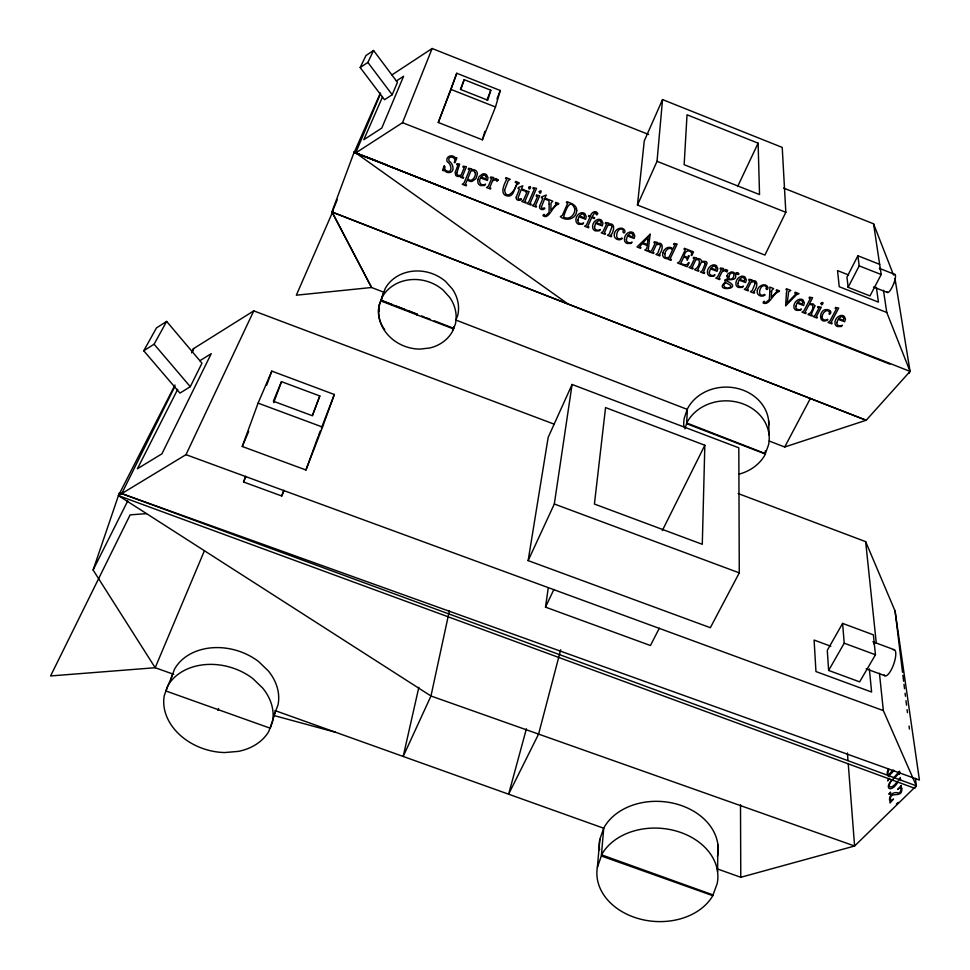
<?xml version="1.0" encoding="UTF-8"?>
<svg xmlns="http://www.w3.org/2000/svg" width="970" height="970" viewBox="0 0 970 970"><rect width="100%" height="100%" fill="white"/><g stroke="black" fill="none" stroke-linecap="round" stroke-linejoin="round"><path stroke-width="1.45" d="M717.57 871.654L717.873 844.421M717.436 856.401A59.522 45.832 4.5 0 0 674.95 803.621A59.522 45.832 4.5 0 0 603.837 827.895L599.812 839.353L597.387 867.216A60.589 46.257 4.6 0 0 640.915 919.269A60.589 46.257 4.6 0 0 712.623 896.001L717.133 883.743A60.564 46.245 4.6 0 0 673.895 830.417A60.564 46.245 4.6 0 0 601.545 854.837L712.768 894.825M704.838 445.254L702.292 544.303L594.416 504.048L605.559 407.594L704.838 445.254L662.304 530.614M684.881 428.885L686.614 423.696L687.39 409.437L455.706 319.979M354.244 152.375L380.313 93.168M899.02 771.671L893.273 778.413M597.387 867.216L601.351 855.989L603.716 828.235L274.922 710.549M637.46 205.046L657.029 161.323L662.534 99.583L782.22 147.416L785.833 212.285L764.918 255.074L637.46 205.046L644.262 140.905L662.534 99.583M659.309 628.208L650.446 645.523L545.504 607.135L548.292 587.687M528.141 560.611L554.319 504.012L572.082 384.472L738.813 447.825L739.273 572.87L710.343 627.699L528.141 560.611L548.171 437.373L572.082 384.472M449.437 610.554L430.971 695.999L403.193 756.491L418.834 687.318M560.684 649.767L538.58 734.108L508.619 794.187L526.407 728.797M495.476 106.991L500.302 90.513L456.761 73.271L438.282 122.487L482.381 139.813L495.476 106.991L451.026 89.434L456.761 73.271M482.381 139.813L484.903 131.314M490.82 90.21L487.777 100.213L460.798 89.555L464.193 79.673L490.82 90.21L486.976 99.922M417.1 315.298L417.403 314.316L381.004 300.276M453.827 326.538L452.59 330.43L454.069 326.72L453.475 328.915L380.798 300.894L383.829 292.237M172.757 674.017L165.882 690.979L270.109 728.167L275.698 710.864L273.892 715.508L335.499 732.265M173.727 674.332L155.188 667.736L93.108 570.008L119.407 492.76L916.335 785.845L914.783 788.319L118.437 495.609L175 385.005M192.63 351.443L193.612 348.594L253.764 310.873L554.04 424.12M170.659 679.958L174.442 669.288A55.181 43.238 16.8 0 1 258.65 661.601L268.472 671.094A55.181 43.238 16.8 0 1 277.99 705.008L276.159 709.688M765.306 450.856L765.294 454.312A43.08 37.284 0.9 0 1 738.619 474.269M322.525 427.079L334.347 394.499L271.806 371.11L258.081 403.132L242.257 446.491L305.962 469.989L322.525 427.079L258.081 403.132M217.898 710.343L218.577 708.488M305.962 469.989L318.111 436.573M266.617 385.284L271.806 371.11M283.907 490.359L281.749 495.997L243.555 481.993L245.64 476.318M273.734 402.659L281.494 381.646L319.809 395.966L312.388 415.742L273.358 401.216L281.494 381.646M384.181 292.37L371.558 287.496L331.886 211.969L354.268 151.841L568.105 304.059M332.092 212.357L337.342 199.505M281.749 495.997L283.822 490.468M312.376 415.439L319.809 395.966M386.351 165.021L455.609 192.315M438.282 122.487L451.026 89.434M318.657 435.166L320.27 430.959M321.361 428.158L334.347 394.499M460.411 89.41L464.193 79.673M380.967 300.385L379.767 303.477A39.224 34.629 17.4 0 0 379.112 311.249M270.484 727.003L268.666 731.671A55.811 43.505 16.7 0 1 238.402 751.374L224.652 752.55A55.811 43.505 16.7 0 1 164.221 695.817L167.567 686.202A55.86 43.529 16.7 0 1 252.782 678.527L262.724 688.106A55.86 43.529 16.7 0 1 272.424 722.262L270.109 728.167M496.943 98.94L500.302 90.513M456.337 318.887L457.731 315.395A38.97 34.471 17.5 0 0 452.214 288.805L445.582 281.458A38.97 34.471 17.5 0 0 385.236 288.49L382.059 296.929A38.97 34.471 17.5 0 0 381.574 299.9M354.268 151.841L355.541 153.042L402.526 122.693L432.135 48.5L648.627 134.478M243.555 481.993L245.81 476.512M380.604 93.399L355.687 152.945L375.511 160.402M204.294 551.021L155.188 667.736L50.585 675.944L130.125 514.864L146.494 513.639M242.257 446.491L248.684 431.432M392.195 94.721L397.457 82.353L373.559 50.476L365.969 55.52L360.173 67.536L384.508 99.74L392.195 94.721L367.885 62.432L373.559 50.476M333.11 210.878L296.323 295.195L371.558 287.496L332.189 212.09L866.186 420.265L910.066 371.389L895.031 278.827L895.359 283.325M382.471 96.976L363.798 139.716L381.768 128.088L403.605 76.242L396.354 80.995M889.017 769.622L888.302 771.186A4.983 2.219 -59.8 0 0 887.841 773.854L888.023 775.26L893.273 770.034M915.437 778.376L916.335 785.845L854.594 846.01L430.971 695.999L118.437 495.609L185.998 454.663L253.764 310.873M737.636 186.519L758.116 143.172L687.027 114.787L684.153 164.706L759.534 194.57L758.116 143.172M545.504 607.135L553.87 589.505M174.806 386.545L121.735 493.609L919.414 780.038L895.092 611.076L865.652 541.648L738.182 493.56M190.29 386.69L201.954 363.204L166.658 321.422L156.497 327.884L143.742 350.776L179.959 393.092L190.29 386.69L154.097 344.217L166.658 321.422M93.108 570.008L127.749 500.92M177.692 389.309L137.4 468.777L161.905 453.851L211.242 353.65L199.929 360.707M879.669 264.361L857.904 255.777L846.955 277.068L848.12 287.326L869.993 295.911L881.184 274.534L873.558 223.803L783.59 188.071M848.12 287.326L859.19 265.877L857.904 255.777M769.222 441.035L784.706 447L810.35 398.476M908.963 373.377L910.066 371.389L886.774 312.473L883.464 290.309M842.603 623.395L827.277 650.397L828.647 670.44L859.65 681.861L875.449 654.762L873.388 634.829L842.603 623.395L844.215 643.195L828.647 670.44M888.314 776.509L894.085 770.532M892.145 779.589C883.646 788.574 891.054 793.436 897.917 782.196M898.523 780.268L900.269 777.503L900.609 780.583M893.261 779.165C885.234 786.646 890.727 791.205 897.48 781.286M355.275 152.775L889.927 364.15M894.194 778.243L899.069 773.345L899.117 774.387L899.845 773.672L899.566 771.138M896.401 804.069L898.184 802.384M888.956 778.486L887.683 780.898L889.575 778.34M360.173 67.536L367.885 62.432M391.989 74.872L432.135 48.5M143.742 350.776L154.097 344.217M784.706 447L866.186 420.24L331.886 211.969M717.279 868.877L740.777 877.292L854.594 846.01L848.229 763.511M417.391 314.353L409.025 311.079M386.472 164.706L355.541 153.042M601.351 855.989L712.756 895.662M865.41 419.962L866.186 420.24M185.998 454.663L883.355 710.622L916.335 785.845M866.149 668.827L884.967 675.775M872.879 641.776L894.352 649.754M844.215 643.195L875.449 654.762M830.829 646.25L814.097 640.054L815.952 671.555L871.606 692.034L869.35 668.863M554.319 504.012L739.273 572.87M382.713 300.93L392.304 304.628M396.439 306.229L404.829 309.466M421.671 315.953L424.399 317.008M426.036 317.639L430.183 319.239M434.317 320.827L452.262 327.751M686.614 423.696L765.391 454.045M402.526 122.693L886.774 312.473M859.19 265.877L881.184 274.534M848.568 274.946L837.546 270.606L839.244 286.732L878.456 302.119L876.346 287.265M873.473 287.011L887.259 292.431M354.086 152.314L910.066 371.389M657.029 161.323L785.833 212.285M879.911 268.557L895.104 274.558M873.558 223.803L893.382 274.595M895.092 611.076L902.536 672.319M902.9 675.302L903.628 681.279M903.991 684.274L904.537 688.748M905.083 693.235L905.446 696.217M905.992 700.704L906.538 705.178M907.083 709.664L907.447 712.647M909.072 726.093L909.436 729.076M865.652 541.648L876.31 643.328M879.438 673.241L883.355 710.622M847.416 753.011L847.998 760.516M887.223 774.424L887.259 772.714A6.838 3.043 -59.7 0 1 887.695 770.871A7.699 3.431 -59.7 0 1 888.508 768.967M768.64 420.834L769.064 434.887M740.498 804.785L740.777 877.292M599.581 849.829A59.522 45.832 4.5 0 1 599.812 839.353M873.703 642.649A13.859 4.122 -70.6 0 1 874.152 644.347M893.176 649.754A13.835 4.268 -70.6 0 1 893.588 664.523A13.835 4.268 -70.6 0 1 884.131 674.853M683.85 426.63A42.547 36.957 0.8 0 1 684.214 418.361L687.306 409.097A42.547 36.957 0.8 0 1 735.43 388A42.547 36.957 0.8 0 1 768.81 424.981M384.69 329.642A40.182 34.277 -8.7 0 1 379.173 305.162M879.317 268.411A9.821 2.304 -67.8 0 1 880.239 269.32M893.673 274.874A9.809 2.376 -67.7 0 1 893.503 284.125A9.809 2.376 -67.7 0 1 886.932 291.655M822.148 316.499C821.384 319.663 825.385 321.082 827.555 319.251L827.822 319.845C817.334 325.92 818.801 306.544 828.61 309.963C834.151 311.467 827.301 317.626 829.592 311.952C826.767 308.169 822.305 313.201 822.148 316.499M725.609 271.091L726.93 272.073L727.609 270.375L725.827 269.478L722.626 270.618L723.535 268.52L720.516 267.987L720.104 268.848L721.462 269.308L717.654 276.814L715.799 278.087L719.619 279.602L720.031 278.754L718.831 278.341L722.056 271.855L724.069 270.666L725.609 271.091M901.773 788.355C902.682 799.68 889.029 789.871 890.545 800.056A3.831 1.734 -60.1 0 0 891.672 800.262L893.503 799.013L890.011 802.942L890.654 801.584L889.902 801.038A6.438 2.91 -60.1 0 1 889.551 798.88C890.048 793.642 894.667 791.362 898.705 793.145C902.258 791.568 901.263 785.324 897.686 789.507L901.3 785.421L900.657 786.779L901.773 788.355M549.165 204.173L549.068 212.478L545.419 216.031C544.279 216.31 544.934 212.818 543.139 215.11L543.006 215.692C548.875 220.493 552.67 205.106 558.514 204.185L558.793 203.542L555.798 202.354L555.422 203.239L556.768 203.676L550.851 210.393L551.021 203.021L552.815 201.178L548.862 199.614L549.165 204.173M574.834 208.987C575.343 214.709 569.026 220.796 563.582 216.953C565.462 210.939 570.13 196.655 574.834 208.987M577.877 220.129C577.223 223.355 581.418 224.591 583.625 222.918L582.582 224.276L578.702 224.325A4.365 4.001 9.7 0 1 576.059 221.487C575.198 217.935 577.453 213.873 580.994 212.866A4.244 3.892 9.6 0 1 584.813 213.606L586.244 216.516L585.625 219.293L578.872 216.783L577.877 220.129M814.861 305.853L811.078 314.801L812.266 315.189L811.829 316.026L808.071 314.547L808.386 313.928C812.375 313.589 815.843 302.022 808.883 304.992L804.967 312.388L806.167 312.776L805.73 313.613L801.972 312.134L803.875 310.873L810.399 298.445L809.041 298.008L809.477 297.147L812.617 297.717L809.392 303.986L813.127 303.84L814.861 305.853M594.586 226.737C593.919 229.951 598.114 231.187 600.309 229.526L599.266 230.86L595.386 230.908A4.365 3.989 8.3 0 1 592.767 228.083C591.906 224.531 594.198 220.481 597.738 219.487A4.244 3.88 8.2 0 1 601.545 220.226L602.964 223.136L602.334 225.901L595.592 223.391L594.586 226.737M516.258 197.055C515.288 200.22 519.678 201.505 521.508 199.347L521.193 198.668L518.817 199.238L517.992 198.062L521.181 189.683L524.418 190.92L524.782 190.084L521.557 188.798L522.83 185.779L518.392 187.549L518.004 188.483L519.483 189.041L516.258 197.055M475.312 172.915C476.197 176.758 471.044 183.585 467.843 178.541L470.899 170.999L473.675 170.684L475.312 172.915M486.37 176.54L485.97 178.977L481.071 177.037L484.042 174.758L486.37 176.54M626.402 239.311C625.711 242.524 629.906 243.737 632.101 242.088L631.046 243.421L627.166 243.47A4.353 3.977 5.8 0 1 624.571 240.657C623.746 237.104 626.074 233.091 629.603 232.097A4.232 3.868 5.7 0 1 633.41 232.836L634.804 235.734L634.15 238.487L627.432 235.989L626.402 239.311M539.599 206.283C538.617 209.447 543.006 210.72 544.837 208.562L544.522 207.895L542.145 208.453L541.333 207.277L544.57 198.947L547.795 200.172L548.159 199.335L544.946 198.062L546.231 195.055L541.781 196.813L541.393 197.734L542.873 198.292L539.599 206.283M504.594 190.011C506.11 202.281 517.228 188.289 516.658 182.833L515.252 182.384L515.652 181.426L519.229 182.845L518.926 183.56C513.663 184.53 515.446 195.528 508.753 196.122C498.653 195.831 504.036 183.985 506.958 178.989L505.552 178.516L505.94 177.583L510.244 179.292L508.268 180.553L504.594 190.011M709.361 272.109C708.609 275.31 712.829 276.462 714.987 274.849L713.908 276.171L710.04 276.207A4.341 3.929 0.2 0 1 707.506 273.431C706.754 269.854 709.191 265.962 712.707 265.004A4.22 3.819 0 0 1 716.478 265.731L717.812 268.581L717.097 271.309L710.464 268.823L709.361 272.109M584.631 215.425L584.17 217.826L579.332 215.91L582.352 213.679L584.631 215.425M726.966 275.832L727.67 278.681L724.772 280.075L725.257 282.221C712.501 292.212 745.554 289.375 726.603 280.924L726.251 280.415C728.47 278.572 737.164 281.833 735.599 274.68L736.885 273.722L737.382 274.364C741.153 275.419 737.248 270.193 735.272 273.928L734.411 272.897A3.856 3.48 -1.1 0 0 731.113 271.988L728.021 273.698L726.966 275.832M601.351 222.045L600.891 224.434L596.053 222.518L599.084 220.299L601.351 222.045M737.867 283.385C737.091 286.587 741.322 287.702 743.469 286.114L742.389 287.423L738.522 287.459A4.341 3.904 -1.5 0 1 736 284.695C735.284 281.118 737.758 277.25 741.262 276.304A4.22 3.795 -1.7 0 1 745.033 277.032L746.342 279.881L745.615 282.585L738.995 280.112L737.867 283.385M477.398 173.897L475.991 178.577L472.184 181.329A4.22 3.868 18.8 0 1 468.267 180.481L467.419 179.523L465.297 184.555L466.534 184.967L466.17 185.852L462.253 184.3L464.036 182.978L469.638 169.641L468.231 169.18L468.607 168.271L471.675 168.804L471.274 170.005C474.027 168.647 477.482 170.793 477.398 173.897M691.755 253.231L691.21 255.34L691.828 255.583L693.477 251.885L684.432 248.296L683.995 249.217L685.39 249.678L679.594 261.706L677.509 262.955L687.172 266.774L689.221 262.761L688.579 262.506C687.451 266.253 683.147 264.616 680.734 263.319L683.838 256.929L686.712 258.141L687.209 260.372L689.294 255.983L688.47 255.656L687.754 257.511L684.226 256.092C684.153 251.388 689.585 248.478 691.755 253.231M633.204 234.655L632.719 237.032L627.893 235.116L630.937 232.909L633.204 234.655M769.877 291.485L769.319 299.5L765.5 302.907C764.36 303.186 765.16 299.791 763.281 302.01L763.208 303.089C769.865 305.853 772.932 292.758 779.177 291.534L779.492 290.915L776.57 289.763L776.145 290.612L777.467 291.036L771.211 297.499L771.78 290.394L773.672 288.611L769.828 287.096L769.877 291.485M795.861 306.302C795.036 309.503 799.28 310.582 801.414 309.018L800.311 310.315L796.443 310.339A4.329 3.868 -4.5 0 1 793.969 307.599C793.314 304.022 795.873 300.227 799.353 299.293A4.22 3.759 -4.7 0 1 803.111 300.021L804.372 302.846L803.609 305.526L797.025 303.064L795.861 306.302M477.798 179.668L477.931 182.712A4.401 4.038 17.9 0 0 480.647 185.585L484.539 185.525L485.546 184.154C481.314 187.137 477.713 181.523 480.635 177.922L487.461 180.468L488.019 177.643L486.503 174.685A4.28 3.929 17.9 0 0 482.672 173.933L479.047 176.588L477.798 179.668M728.822 276.462L729.101 278.669L730.883 279.421C733.635 279.008 735.745 272.958 731.901 272.8L730.058 273.916L728.822 276.462M836.904 322.537C836.055 325.726 840.311 326.781 842.433 325.229L841.305 326.514L837.449 326.538A4.329 3.831 -6.3 0 1 835.012 323.822C834.394 320.233 837.001 316.499 840.481 315.577A4.22 3.734 -6.5 0 1 844.215 316.293L845.452 319.094L844.652 321.761L838.116 319.324L836.904 322.537M716.236 267.514L715.702 269.854L710.937 267.975L714.017 265.792L716.236 267.514M456.991 172.599C455.936 175.279 459.634 176.419 461.283 174.709L464.291 167.519L462.872 167.034L463.236 166.149L466.424 166.731L462.193 176.94L463.611 177.401L463.248 178.31L460.495 177.219L460.883 175.861L458.919 176.467A3.504 3.213 19.8 0 1 455.767 175.437L455.112 172.587L458.01 165.033L456.652 164.573L457.015 163.675L459.647 164.039L456.991 172.599M614.398 233.867C613.004 238.377 618.896 241.688 622.255 238.596L621.964 237.977C612.7 243.046 617.175 223.864 623.613 230.436C621.515 232.824 625.31 234.473 624.971 230.896C622.825 225.476 614.798 228.896 614.398 233.867M664.862 253.8L665.129 256.868A2.195 2.001 3.1 0 0 666.802 257.802L669.094 257.183L672.465 249.993C669.906 245.762 665.068 250.369 664.862 253.8M744.778 278.814L744.232 281.142L739.479 279.263L742.571 277.093L744.778 278.814M444.757 166.864L444.757 168.537A3.71 3.407 20.6 0 0 445.873 170.502C452.941 174.515 451.887 163.93 447.17 161.711C444.903 156.231 453.245 153.345 455.585 158.51L455.876 157.54L456.87 157.94L454.942 162.742L454.251 162.463C457.573 156.752 446.952 154.679 449.061 161.02C453.499 163.712 455.488 173.048 448.164 172.599A6.244 5.723 20.7 0 1 445.084 171.205L443.811 169.738L443.532 170.72L442.526 170.32L444.248 165.64L444.757 166.864M612.046 226.604L609.281 233.988L607.45 235.273L611.306 236.801L611.694 235.94L610.469 235.528C614.119 232.206 616.059 221.572 608.214 224.385L608.723 223.064L605.668 222.53L605.268 223.415L606.662 223.864L603.037 231.551L601.218 232.812L605.086 234.34L605.474 233.479L604.249 233.067L607.766 225.428L610.845 225.028L612.046 226.604M650.143 234.231L648.227 250.405L649.548 250.818L649.124 251.739L644.807 250.042L646.711 248.781L647.232 245.483L642.273 243.664L639.436 246.926L640.94 247.423L640.515 248.344L636.999 246.95L650.143 234.231M786.44 293.122L785.615 305.914L796.431 294.783L798.989 293.68L795.23 292.188L794.757 293.098L796.237 293.583L787.191 303.052L788.671 291.703L790.768 290.43L786.464 288.72L786.003 289.63L787.058 289.994L786.44 293.122M660.606 245.822L657.757 253.146L655.914 254.431L659.745 255.947L660.146 255.086L658.933 254.673C662.631 251.412 664.668 240.827 656.811 243.615L657.333 242.306L654.301 241.772L653.889 242.658L655.259 243.106L651.561 250.721L649.73 251.982L653.562 253.497L653.962 252.636L652.749 252.236L656.351 244.658L659.442 244.258L660.606 245.822M802.82 301.779L802.238 304.095L797.522 302.228L800.65 300.082L802.82 301.779M596.029 213.727L596.78 214.976L597.799 213.521C596.077 209.484 590.803 212.697 590.439 216.08L588.887 215.461L588.463 216.419L590.039 216.989L586.462 224.967L584.643 226.265L588.511 227.792L588.899 226.931L587.674 226.519L591.688 217.619L594.283 218.565L594.646 217.741L592.076 216.722L594.913 212.454A1.225 1.128 8.6 0 1 596.356 213.23L596.029 213.727M889.029 793.981C890.945 795.861 891.612 788.986 889.029 793.981M647.839 240.051L647.329 244.598L642.964 242.876L648.154 237.104L647.839 240.051M705.238 263.513L702.292 270.751L700.437 272.024L704.256 273.528L704.669 272.679L703.456 272.267L707.069 263.185A2.667 2.413 0.5 0 0 705.942 261.488L701.431 261.282L701.274 260.518A3.043 2.764 0.9 0 0 700.328 259.293A3.468 3.14 1 0 0 697.927 258.626L696.181 259.002L696.63 257.862L693.611 257.341L693.186 258.214L694.556 258.663L690.81 266.204L688.955 267.477L692.774 268.993L693.186 268.132L691.974 267.732L695.793 259.851C702.474 257.68 698.412 268.738 694.981 269.114L694.678 269.745L698.497 271.248L698.909 270.4L697.697 270L701.371 262.13L704.074 261.985L705.238 263.513M843.912 318.051L843.306 320.342L838.613 318.487L841.766 316.353L843.912 318.051M757.352 290.382C755.788 294.88 761.705 298.008 765.015 295.013L764.736 294.419C755.4 299.342 760.431 280.585 766.664 287.047C764.481 289.375 768.204 291.012 767.997 287.508C765.888 282.149 757.946 285.604 757.352 290.382M755.266 283.276L752.247 290.491L750.368 291.752L754.163 293.243L754.587 292.394L753.387 291.994C757.158 288.842 759.401 278.341 751.532 281.106L752.077 279.821L749.058 279.287L748.634 280.16L749.992 280.597L746.112 288.09L744.257 289.327L748.052 290.83L748.464 289.981L747.264 289.581L751.047 282.137L754.139 281.749L755.266 283.276M662.849 253.073C661.407 256.589 665.432 260.142 668.669 258.178L668.294 259.317L670.973 260.384L671.385 259.499L670.015 259.063L677.157 244.04L674.017 243.47L673.592 244.355L674.974 244.804L672.925 249.023C669.579 244.961 663.553 248.672 662.849 253.073M576.713 210.575C576.507 219.075 566.286 221.706 560.308 216.649L562.357 215.364L567.802 203.094L566.395 202.633L566.807 201.687C570.954 203.045 577.053 205.143 576.713 210.575M723.923 284.356L723.693 285.35C724.202 288.223 729.561 289.581 730.652 286.453A1.649 1.479 -0.8 0 0 730.264 285.156L725.984 282.731L723.923 284.356M498.083 180.008L497.004 181.378L495.379 179.595L492.469 181.014L489.62 187.768L490.856 188.18L490.493 189.065L486.552 187.513L488.346 186.191L491.717 178.383L490.335 177.898L490.699 177.013L493.766 177.546L492.978 179.729L496.131 178.541L498.083 180.008M528.662 187.392C529.147 192.46 532.663 184.045 528.662 187.392M539.271 191.587C539.732 196.643 543.273 188.253 539.271 191.587M686.724 423.005L765.378 453.608L768.616 444.612A43.068 37.272 0.9 0 0 738.57 402.465A43.068 37.272 0.9 0 0 686.724 423.005M821.117 303.246C821.299 308.072 825.264 300.045 821.117 303.246M382.204 297.123L379.234 305.004A39.285 34.665 17.4 0 0 419.913 349.103L429.795 347.987A39.285 34.665 17.4 0 0 452.166 331.995L455.342 324.222A39.309 34.69 17.4 0 0 449.765 297.463L443.072 290.066A39.309 34.69 17.4 0 0 382.204 297.123M525.946 190.969L525.558 191.878L526.965 192.327L523.521 200.099L521.714 201.408L525.619 202.948L525.982 202.063L524.758 201.663L529.123 191.551L525.946 190.969M533.354 187.731L532.979 188.641L534.373 189.101L528.698 202.136L526.892 203.458L530.796 204.997L531.172 204.112L529.935 203.7L536.555 188.325L533.354 187.731M536.543 195.164L536.155 196.061L537.55 196.522L534.094 204.27L532.287 205.579L536.18 207.119L536.555 206.246L535.319 205.834L539.72 195.746L536.543 195.164M193.612 348.594L191.599 352.656L193.612 348.594M818.159 306.641L817.71 307.502L819.068 307.939L815.091 315.323L813.199 316.572L816.958 318.051L817.395 317.214L816.194 316.826L821.275 307.211L818.159 306.641M835.582 307.49L835.134 308.351L836.479 308.787L829.871 321.167L827.992 322.416L831.739 323.895L832.175 323.058L830.987 322.671L838.711 308.06L835.582 307.49"/></g></svg>
